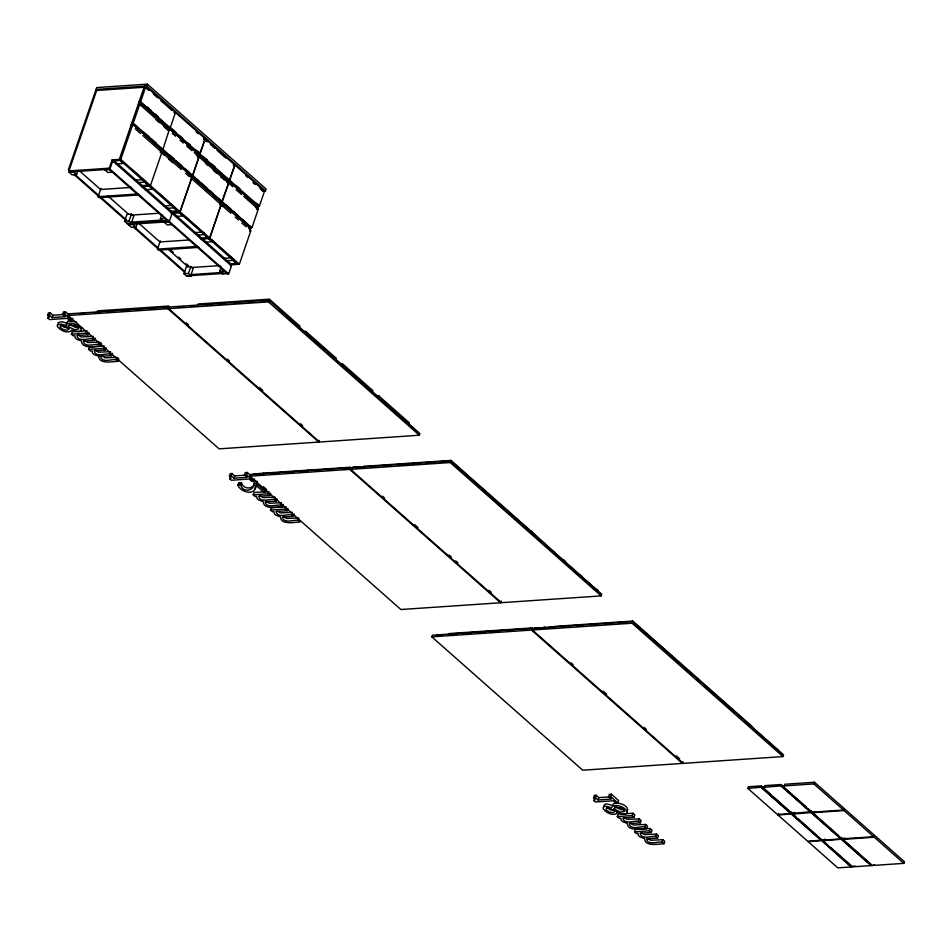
<?xml version="1.0" encoding="UTF-8"?>
<svg xmlns="http://www.w3.org/2000/svg" width="952" height="952" viewBox="0 0 952 952"><rect width="100%" height="100%" fill="white"/><g stroke="black" fill="none" stroke-linecap="round" stroke-linejoin="round"><path stroke-width="1.43" d="M132.304 125.819L131.055 126.128L131.626 123.617M139.766 104.161L138.516 104.47L139.087 101.959L257.956 206.762L257.159 209.059M150.321 185.497L148.845 185.592L150.44 185.604L162.007 151.999M175.454 112.491L170.301 127.651L169.991 127.092M198.468 156.782L199.063 156.414L192.697 175.335M205.144 138.73L199.777 153.581M209.69 237.964L221.245 204.252L209.809 238.071L208.214 238.06M228.075 183.296L228.754 182.641L221.84 201.598M229.456 179.821L234.823 164.958L233.359 165.065M251.566 227.599L132.911 122.903M148.798 90.345L144.418 86.477L145.894 86.37L264.513 191.197L259.408 206.037L258.635 205.644L257.778 206.596M794.539 812.52L791.814 813.543L762.338 787.137L764.611 786.923L764.861 785.614L781.544 784.519L780.795 785.828L871.211 865.582L852.171 866.879L822.611 840.759L824.967 840.271L824.932 839.319M794.753 812.532L794.789 813.591L792.421 814.091L821.992 840.211L841.032 838.914L841.818 837.831M791.814 813.543L811.366 811.639M824.694 839.307L824.123 839.795M854.908 865.856L852.266 866.606L830.549 847.387M870.652 864.904L871.306 865.308M253.744 483.866L256.516 483.675L257.326 481.331L254.553 481.522C255.457 490.399 243.272 493.957 240.796 485.151L241.487 482.712L238.678 482.902L237.869 485.234C240.796 492.541 255.648 496.254 256.124 485.484L263.466 491.97L265.739 491.815L266.548 489.483L263.466 486.769M254.553 481.522C254.922 489.756 243.01 489.971 241.594 482.807M70.067 171.919L68.96 170.944L96.664 90.476M77.993 170.444L76.565 174.585L72.078 174.894L69.163 172.324L69.484 171.408L74.565 171.622M69.163 172.324L73.661 172.014L73.982 171.098M72.733 318.218L71.936 320.562L69.912 320.705L67.271 318.361L49.48 319.575L47.921 318.194L49.29 317.325L47.6 315.29L48.409 312.946L50.206 312.827L52.919 315.219L63.213 314.517M47.921 318.194L48.73 315.862M47.6 315.29L49.409 315.16L50.206 312.827M49.409 315.16L52.11 317.563L52.919 315.219M112.372 172.157L107.874 172.455L104.97 169.884L105.279 168.968L108.659 168.742M139.504 194.922L99.198 197.659L98.092 196.683L100.96 188.353M108.933 169.123L109.92 169.051L112.717 160.936L231.455 265.87L228.659 273.986L227.683 274.045L108.933 169.123L112.11 159.9L119.226 159.412L237.964 264.347M109.777 168.659L109.468 169.587L104.97 169.884M113.823 161.923L114.204 160.817L142.217 185.58L141.836 186.675M52.11 317.563L65.343 316.659L62.63 314.267L63.439 311.923L65.45 311.792L68.58 314.541M62.63 314.267L64.653 314.124L65.45 311.792M249.698 230.729L250.495 228.42L131.697 123.439L132.554 122.487L133.328 122.867M257.956 206.762L139.147 101.769L139.694 101.055L258.992 206.06M148.857 90.023L144.454 86.144L119.286 159.472L120.761 159.377L145.894 86.37M96.069 89.428L146.739 85.989L147.381 84.145L266.12 189.067L265.489 190.912L262.585 191.114M319.36 440.407L318.789 442.073L219.067 448.856L68.163 315.505L68.734 313.851L168.456 307.068M66.247 325.643L66.592 323.835C71.602 321.669 77.933 324.572 81.134 328.678C82.396 335.021 71.376 328.964 71.007 330.582L70.567 331.296C66.033 333.295 60.5 330.368 57.596 326.762A7.449 3.106 19 0 1 57.501 324.858L61.226 324.049L66.247 325.643L67.39 321.49L69.698 320.717L76.624 322.145M71.364 334.164L72.173 331.82L86.977 330.808L86.18 333.152L71.364 334.164L73.256 335.83L74.899 335.711L75.208 337.817L76.993 339.388L81.396 340.983C81.646 349.432 95.997 346.195 100.781 346.052L101.59 343.72L99.698 342.054L98.901 344.386C94.986 343.648 84.121 348.135 83.359 341.149L94.426 340.435L95.224 338.091M124.581 221.292L126.961 214.379L131.459 214.069L133.78 216.128L131.709 222.113L131.983 223.553L127.485 223.863L124.581 221.292L129.079 220.983L131.983 223.553M94.426 340.435L92.534 338.769C88.619 338.019 77.826 342.506 77.005 335.568L88.06 334.818L88.869 332.474M96.902 312.518L97.473 310.864L168.825 306.008L167.885 308.722L68.163 315.505M127.485 223.863L127.806 222.935M129.079 220.983L131.459 214.069M137.374 222.899L135.946 227.052L131.447 227.361L128.544 224.791L128.853 223.863L133.934 224.077M142.955 187.663L143.335 186.556L171.348 211.32L170.967 212.427M88.619 349.408L89.428 347.063L104.232 346.052L103.435 348.396L88.619 349.408L90.511 351.074L92.154 350.955L92.463 353.061L94.248 354.632L98.651 356.226C98.901 364.687 113.252 361.451 118.036 361.308L118.845 358.963L116.953 357.297L116.144 359.642C112.241 358.892 101.376 363.378 100.614 356.393L111.681 355.679L112.479 353.347M92.534 338.769L93.344 336.425L81.218 336.96L77.826 334.473M128.544 224.791L133.03 224.482L133.351 223.565M160.305 150.464L161.257 147.679M167.469 129.639L168.421 126.866M160.245 152.499L162.126 148.774M160.65 152.022L161.435 149.726M168.099 130.364L168.897 128.068M160.769 152.141L161.316 149.845M168.23 130.472L168.647 128.08M161.412 151.439L162.625 148.905M168.575 130.626L169.539 127.854M163.006 149.107L168.992 130.543M111.681 355.679L109.789 354.013C105.874 353.263 95.081 357.75 94.26 350.812L105.315 350.062L106.124 347.718M109.789 354.013L110.599 351.681L98.472 352.204L95.081 349.717M168.099 220.198L167.79 221.114L163.292 221.423L160.376 218.853L161.804 214.712M164.339 222.351L164.66 221.435L169.159 221.126L168.837 222.042L164.339 222.351L167.243 224.922L171.741 224.612M198.873 247.389L158.567 250.126L157.461 249.138L160.329 240.82M172.086 213.403L169.289 221.518L168.314 221.578M173.193 214.39L173.573 213.284L201.598 238.036L201.217 239.142M189.424 176.203L190.388 173.431M196.6 155.378L198.028 151.213M197.409 156.997L198.766 154.224M190.543 177.179L191.495 174.406M197.54 157.104L199.146 152.201M197.909 156.711L198.861 153.534L199.611 153.712M191.554 178.179L179.999 211.725L178.536 211.832M168.706 308.662L169.278 307.008L269 300.225L419.903 433.577L419.332 435.231L319.61 442.014L168.706 308.662L268.428 301.879L419.332 435.231M183.95 273.76L186.33 266.846L190.828 266.536L193.149 268.583L191.09 274.581L191.352 276.02L186.854 276.33L183.95 273.76L188.448 273.45L191.352 276.02M186.854 276.33L187.175 275.402M188.448 273.45L190.828 266.536M202.324 240.13L202.705 239.023L230.729 263.775L230.348 264.882M219.674 202.931L220.626 200.146M226.838 182.106L227.79 179.333M220.019 204.49L220.804 202.193M220.876 202.002L221.483 201.074L222.006 201.788M227.48 182.832L228.147 180.654M220.305 205.299L221.745 201.134L222.387 201.574L228.789 182.665M227.956 183.093L229.384 178.928M229.837 179.904L234.954 165.065L233.478 165.172M204.835 242.177L212.058 241.689L212.558 240.213M227.469 272.665L227.159 273.581L222.661 273.89L219.757 271.32L221.185 267.179M222.661 273.89L222.982 272.962M248.805 228.67L249.757 225.886M255.969 207.845L257.397 203.68M249.912 229.646L250.876 226.874M256.79 209.464L258.516 204.668M250.316 228.254L251.173 227.314L251.947 227.695L258.385 208.821L257.528 209.476M229.741 263.847L230.86 264.834L239.38 264.192L250.923 230.479L249.948 231.157M268.428 301.879L269 300.225M254.565 478.892L253.756 481.236L251.745 481.379L249.091 479.034L231.3 480.248L229.753 478.868L231.11 477.999L229.432 475.964L230.229 473.62L232.038 473.501L234.739 475.893L245.033 475.191M229.753 478.868L230.551 476.524M229.432 475.964L231.229 475.833L232.038 473.501M231.229 475.833L233.942 478.237L234.739 475.893M237.869 485.234L240.677 485.044L241.487 482.712M233.942 478.237L247.175 477.333L244.462 474.941L245.271 472.597L247.282 472.466L250.4 475.215M244.462 474.941L246.473 474.798L247.282 472.466M299.285 327.774L299.856 326.108L269.368 299.166L198.016 304.021M501.192 601.081L500.621 602.747L400.899 609.53L249.995 476.178L250.566 474.524L350.288 467.741M252.185 474.465L260.55 473.346L260.729 474.239L262.585 474.643M305.283 333.069L305.854 331.415L336.342 358.357L335.77 360.011M283.41 504.393L282.613 506.726C277.829 506.869 263.466 510.105 263.228 501.656L258.825 500.062L257.04 498.491L256.719 496.385L255.076 496.504L253.196 494.826L254.005 492.493L267.334 491.589M263.121 474.263L263.502 473.156L306.568 470.217M253.196 494.826L268 493.826L268.809 491.482M277.056 498.765L276.247 501.109L274.366 499.443C270.439 498.693 259.658 503.18 258.837 496.242L269.892 495.492L270.689 493.148M294.311 514.02L293.502 516.353L282.446 517.067C283.196 524.052 294.073 519.566 297.976 520.316L299.868 521.982C295.084 522.112 280.721 525.361 280.483 516.9L276.08 515.306L274.295 513.735L273.974 511.629L272.332 511.748L270.451 510.082L271.249 507.737L284.577 506.833M274.366 499.443L275.164 497.099L263.05 497.634L259.932 495.742M276.247 501.109L265.191 501.823C265.953 508.808 276.818 504.322 280.721 505.06L281.53 502.727L269.404 503.251L266.31 501.395M270.451 510.082L285.255 509.07L286.064 506.726M293.502 516.353L291.621 514.687C287.694 513.937 276.913 518.423 276.08 511.486L287.147 510.736L287.944 508.392M341.78 365.318L342.351 363.652L372.839 390.594L372.268 392.26M291.621 514.687L292.419 512.355L280.305 512.878L277.187 510.998M307.008 471.276L307.389 470.169L350.467 467.23L349.717 469.395L249.995 476.178M297.976 520.316L298.785 517.971L286.659 518.495L283.565 516.638M350.526 469.336L351.098 467.682L450.82 460.899L601.723 594.25L601.152 595.904L501.43 602.687L350.526 469.336L450.248 462.553L601.152 595.904M378.265 397.555L378.837 395.901L409.324 422.843L408.753 424.497M362.95 466.92L352.918 467.063L353.097 467.944M363.652 467.42L364.033 466.313L407.111 463.374L406.73 464.481M407.551 464.433L407.932 463.327L451.01 460.387L477.166 483.509L476.785 484.616M450.248 462.553L451.01 460.387M477.404 485.163L477.785 484.056L503.941 507.178L503.56 508.285L481.664 488.935M683.012 761.755L682.441 763.421L582.719 770.204L431.815 636.852L432.387 635.198L532.108 628.415M448.535 634.687L448.916 633.58L490.197 630.771L489.816 631.878M504.179 508.832L504.56 507.725L530.728 530.835L530.347 531.942M490.637 631.819L491.018 630.712L532.287 627.903L531.537 630.069L431.815 636.852M530.454 532.335L531.525 532.263L531.347 531.383L530.835 532.668L532.085 532.037L563.37 560.407M532.358 630.01L532.93 628.356L632.652 621.573L783.556 754.912L782.984 756.578L683.262 763.361L532.358 630.01L632.08 623.227L782.984 756.578M562.311 560.478L563.56 559.859M563.048 561.133L564.31 560.514L563.929 561.62M564.31 560.514L562.68 560.811M564.548 562.168L564.929 561.061L565.107 561.942M542.723 627.737L534.75 627.737L534.929 628.617M565.476 562.263L596.952 590.085M545.401 628.094L554.326 626.761L545.96 627.868M554.314 627.487L554.695 626.38L561.882 625.892L561.501 626.999M562.323 626.94L562.703 625.833L632.83 621.061L692.199 673.528L691.818 674.635L670.148 655.476M597.892 590.192L596.261 590.49L597.523 589.859L597.511 591.299M632.08 623.227L632.83 621.061M593.536 797.705L595.333 797.586L598.046 799.977L611.279 799.073L608.566 796.681L609.375 794.349L611.386 794.206L618.669 800.644L617.86 802.988L615.849 803.119L613.195 800.775L595.405 801.989L593.858 800.62L595.214 799.739L593.536 797.705L594.334 795.36L596.142 795.241L598.856 797.633L609.137 796.931M593.858 800.62L594.655 798.276M595.333 797.586L596.142 795.241M598.046 799.977L598.856 797.633M608.566 796.681L610.577 796.55L611.386 794.206M630.414 823.135L633.508 824.991L645.634 824.468L647.515 826.134L646.717 828.478C641.934 828.621 627.57 831.858 627.332 823.397L622.929 821.802L621.144 820.231L620.835 818.137L619.181 818.244L617.301 816.578L618.11 814.234L632.913 813.234L634.806 814.9L633.996 817.232L622.941 817.994C623.762 824.932 634.556 820.434 638.471 821.195L640.351 822.861L641.16 820.517L639.28 818.851L627.154 819.374L624.036 817.494M617.301 816.578L632.104 815.567L632.913 813.234M647.669 838.379L650.763 840.247L662.889 839.712L664.77 841.378L663.972 843.722C659.189 843.865 644.825 847.101 644.587 838.641L640.184 837.046L638.399 835.487L638.078 833.381L636.436 833.488L634.556 831.822L635.365 829.478L650.168 828.478L652.049 830.144L651.251 832.476L640.196 833.238C641.017 840.176 651.799 835.678 655.726 836.439L657.606 838.105L658.415 835.761L656.523 834.095L644.409 834.618L641.291 832.738M638.471 821.195L639.28 818.851M692.437 675.182L692.818 674.076L752.199 726.543L751.818 727.649M640.351 822.861L629.296 823.575C630.057 830.549 640.922 826.062 644.825 826.812L645.634 824.468M634.556 831.822L649.359 830.81L650.168 828.478M655.726 836.439L656.523 834.095M657.606 838.105L646.551 838.819C647.301 845.793 658.177 841.318 662.08 842.056L662.889 839.712M752.996 727.971L778.415 750.426M791.862 812.532L790.993 813.591L777.427 814.519L747.856 788.399L748.427 786.733L761.683 785.864L760.934 787.173L821.171 840.271L807.605 841.187L778.046 815.067L778.617 813.413M747.856 788.399L761.529 787.197M810.914 812.104L781.39 785.84L762.243 787.423M782.104 786.066L784.472 785.578L784.722 784.269L814.472 782.246L844.043 808.367L843.472 810.021L811.675 812.187L782.104 786.066L813.9 783.901L843.472 810.021M791.707 813.865L778.046 815.067M813.9 783.901L814.472 782.246M792.421 814.091L811.568 812.52M811.675 812.187L814.15 811.616M812.294 812.734L844.091 810.568L844.662 808.914L874.222 835.035L873.65 836.701L841.854 838.855L812.294 812.734L815.019 811.604M822.98 841.508L851.35 866.939L837.784 867.855L808.224 841.735L821.374 840.557M821.992 840.211L798.181 818.779M841.746 839.188L822.611 840.759M841.854 838.855L844.424 838.188M842.472 839.402L874.269 837.236L874.84 835.582L904.4 861.703L903.829 863.369L872.032 865.523L842.472 839.402L845.197 838.272M872.032 865.523L874.602 864.856M256.481 484.937L254.386 488.983M365.485 466.813L364.033 466.313M198.932 153.76L199.801 153.796M546.793 627.832L546.15 627.32M82.229 327.809L81.348 328.857M139.385 104.125L168.92 130.317M228.956 179.583L228.028 180.547M307.996 470.752L307.389 470.169M192.28 175.049L190.876 175.977M228.849 179.654L228.087 180.356M851.576 865.642L850.767 866.368L851.445 866.653M627.285 811.271C629.688 805.606 617.884 801.453 613.326 803.916L612.909 804.69C612.755 807.141 606.424 801.858 604.234 804.94A7.449 3.106 19 0 0 604.032 806.13M169.349 127.08L170.182 127.687M227.956 183.189L228.623 182.534M221.185 204.311L220.507 205.013M811.152 810.711L810.259 811.687L810.949 811.973M841.247 837.284L840.449 838.355L841.128 838.641M616.444 811.854L617.312 811.378M169.694 127.056L168.718 127.901M162.352 148.702L161.257 149.559M221.614 201.181L220.566 202.205M162.602 149.238L162.233 148.595M781.354 784.936L806.296 807.07M78.921 327.214L75.267 327.298L68.996 324.323M624.857 809.628L621.204 809.724L614.933 806.737M68.461 327.762L64.51 327.464L60.964 324.989M614.397 810.188L610.446 809.89L606.9 807.403M147.381 84.145L96.699 87.584L68.449 169.623L69.436 169.551M95.688 90.535L144.073 87.251M173.978 112.598L175.573 112.61M203.668 138.825L205.263 138.837L180.13 211.832L171.479 212.367M111.729 161.007L120.333 160.4M116.334 163.97L123.558 163.482L120.095 160.412M68.96 170.944L109.254 168.195M71.198 171.848L106.053 169.48M134.553 180.19L143.359 179.595M138.861 182.51L144.644 182.118L148.107 185.176M140.884 185.664L148.357 185.152M131.519 187.389L100.567 189.496L79.016 170.444M141.991 186.651L149.464 186.14M145.454 189.71L152.689 189.222L149.226 186.164M98.092 196.683L138.385 193.934M264.513 191.197L263.038 191.292L260.848 189.353M163.673 205.929L172.49 205.334M220.685 202.312L220.138 204.597L222.328 206.536M166.552 208.345L173.776 207.857L177.239 210.916M170.015 211.404L177.477 210.904M131.162 215.128L159.174 213.224M171.098 213.474L179.714 212.867M175.703 216.437L182.927 215.937L179.464 212.879M160.376 218.853L164.875 218.555M131.531 222.125L161.757 220.067M168.623 220.662L128.33 223.399L129.448 224.386M132.316 224.196L165.422 221.935M193.922 232.657L202.728 232.05M203.787 233.157L204.525 233.109M198.23 234.977L204.014 234.585L207.476 237.643M200.253 238.131L207.726 237.619M189.424 239.952L159.936 241.951L138.385 222.911M201.372 239.119L208.833 238.607M157.461 249.138L197.754 246.401M223.054 258.397L231.86 257.802M225.921 260.812L233.145 260.324L236.608 263.383M229.384 263.871L236.858 263.359M190.543 267.595L220.019 265.584M230.479 265.941L231.455 265.87M219.757 271.32L224.244 271.011M190.912 274.592L222.566 272.439M187.699 275.866L228.004 273.129M80.42 313.648L84.811 313.339M93.594 312.744L99.817 312.327M107.1 311.828L114.371 311.328M121.416 310.852L128.734 310.352M136.053 309.852L142.05 309.448M149.226 308.96L155.152 308.555M163.863 307.96L168.254 307.663M178.036 306.996L183.891 306.603M191.209 306.104L197.064 305.711M205.846 305.104L211.999 304.688M219.019 304.212L225.112 303.795M233.656 303.212L239.666 302.807M248.305 302.224L254.232 301.82M261.479 301.32L267.345 300.927M67.056 323.311L62.035 321.716L58.31 322.526A7.449 3.106 19 0 0 58.405 324.418M98.27 342.149L87.584 342.577L84.192 340.126M302.95 331.605L305.854 331.415M115.525 357.393L104.827 357.821L101.447 355.37M339.436 363.854L342.351 363.652M375.921 396.091L378.837 395.901M409.324 463.933L407.932 463.327M255.291 474.608L258.004 474.417M257.849 474.62L263.716 474.215M272.498 473.62L278.912 473.18M286.088 472.692L293.264 472.204M300.308 471.728L306.187 471.323M314.184 470.788L320.8 470.336M328.131 469.836L334.295 469.419M342.768 468.836L348.646 468.443M356.929 467.872L362.783 467.48M370.102 466.98L376.575 466.539M383.751 466.052L389.499 465.659M397.924 465.088L403.862 464.683M411.859 464.136L419.035 463.648M425.734 463.196L431.958 462.767M440.371 462.196L446.321 461.791M531.347 531.383L530.276 531.454L531.716 531.716M532.085 532.037L531.026 532.108L539.701 539.784M562.87 560.252L563.929 560.181M563.858 561.133L564.929 561.061M564.607 561.787L565.667 561.716M596.083 589.609L597.142 589.538M597.523 589.859L596.821 590.264M436.754 635.484L442.609 635.091M451.391 634.496L457.388 634.08M464.564 633.592L470.657 633.187M479.213 632.604L485.389 632.176M493.588 631.616L499.705 631.2M506.845 630.724L512.878 630.307M521.589 629.712L527.515 629.308M535.833 628.748L541.688 628.344M549.006 627.856L554.861 627.451M563.643 626.856L569.498 626.452M576.817 625.952L582.779 625.547M591.454 624.964L595.928 624.655M604.639 624.06L610.529 623.667M619.276 623.072L625.143 622.668M791.088 813.317L790.398 813.139L791.207 811.973M229.503 180.154L229.158 179.404M146.739 85.989L265.489 190.912M153.248 93.915L157.651 97.794M160.947 100.71L171.943 110.432M196.124 131.804L198.325 133.744M203.823 138.611L207.12 141.515M210.428 144.43L214.819 148.322M217.02 150.261L225.814 158.032M245.604 175.525L247.806 177.465M253.303 182.332L255.505 184.271M259.896 188.151L263.192 191.066M203.787 138.933L207.072 141.836M253.184 182.582L255.374 184.521M147.024 106.802L151.416 110.694M154.724 113.609L158.02 116.525M171.134 128.115L176.144 132.542M179.452 135.458L182.748 138.373M188.246 143.228L190.448 145.18M195.945 150.035L197.302 151.237M204.192 157.318L207.488 160.233M211.891 164.125L215.188 167.04M236.62 185.973L239.916 188.889M255.933 203.038L256.671 203.692M139.551 101.293L258.182 206.12M139.397 101.757L258.016 206.572M172.324 133.328L175.608 136.231M179.987 140.099L183.272 143.002M186.568 145.906L192.042 150.737M194.232 152.677L232.8 186.759M236.084 189.662L241.558 194.494M243.748 196.433L257.98 209.012M156.057 119.726L159.341 122.629M163.72 126.497L167.005 129.401M205.572 163.482L207.762 165.422M213.236 170.253L216.52 173.157M220.9 177.024L224.196 179.928M143.966 132.352L149.464 137.207M151.666 139.159L156.069 143.038M169.789 155.176L174.192 159.055M176.394 161.007L181.891 165.862M185.188 168.778L189.103 172.241M193.185 175.846L194.529 177.036M196.731 178.976L198.932 180.928M201.134 182.867L206.632 187.734M209.94 190.65L213.236 193.565M218.734 198.421L219.341 198.956M225.862 204.716L231.36 209.583M233.561 211.522L237.964 215.414M242.367 219.305L245.664 222.221M132.102 122.951L250.721 227.778M131.935 123.415L250.554 228.242M135.184 128.746L140.658 133.589M142.848 135.529L181.296 169.492M185.676 173.371L188.96 176.275M192.363 179.285L230.812 213.248M235.192 217.127L238.476 220.031M241.76 222.935L246.14 226.802M161.864 153.105L164.053 155.045M168.433 158.913L172.812 162.78M120.761 159.377L239.38 264.192M132.78 170.408L144.775 180.999M158.639 193.256L168.456 201.931M170.634 203.859L173.907 206.739M183.439 215.164L200.872 230.574M212.558 240.904L225.648 252.47M227.825 254.398L233.276 259.206M208.595 238.619L212.058 241.689M112.11 159.9L113.228 160.888M141.241 185.64L142.36 186.628M170.372 211.38L172.598 213.355M279.888 310.626L283.208 313.565M286.54 316.504L319.444 345.576M319.789 345.885L324.227 349.812M327.559 352.752L382.99 401.732M383.704 402.363L418.463 433.077M450.629 461.494L472.43 480.76M475.012 483.057L479.582 487.091M507.452 511.712L512.902 516.531M515.08 518.459L520.53 523.279M522.684 525.183L537.559 538.32M539.748 540.26L545.246 545.115M547.448 547.055L594.75 588.86M596.963 590.811L600.295 593.75M632.449 622.168L656.642 643.552M656.844 643.731L659.058 645.682M663.496 649.597L667.923 653.524M696.84 679.073L700.136 681.989M704.516 685.845L708.942 689.772M711.132 691.699L734.218 712.108M737.776 715.238L741.096 718.177M744.428 721.116L765.491 739.728M772.048 745.535L774.357 747.57M778.796 751.485L782.116 754.424M844.091 810.568L873.65 836.701M874.269 837.236L903.829 863.369M109.92 169.051L228.659 273.986M808.486 809.01L811.77 811.913M812.389 812.461L838.664 835.678M841.651 838.296L871.032 864.285M811.473 812.794L841.032 838.914M841.342 839.212L871.211 865.582M170.051 249.448L173.288 252.304M178.667 257.064L180.82 258.968M186.211 263.728L188.365 265.632M108.147 196.183L128.615 214.283M167.516 248.65L187.984 266.738M73.661 172.014L76.565 174.585M133.03 224.482L135.946 227.052M74.934 174.418L126.604 220.079M134.303 226.874L158.496 248.258M160.686 250.197L184.878 271.57M73.947 174.478L98.139 195.85M100.341 197.802L125.628 220.15M133.328 226.945L184.997 272.605M761.433 786.304L771.096 794.884M773.476 796.943L795.812 816.709M822.707 840.485L828.181 845.317M761.433 787.471L790.993 813.591M791.291 813.889L821.171 840.271M821.79 840.806L851.35 866.939M545.139 627.927L544.96 627.047L543.901 627.118L544.08 627.999M186.211 322.752L188.425 324.715M227.266 359.035L229.48 360.987M259.444 387.464L262.776 390.403M300.499 423.747L302.712 425.711M382.466 496.17L384.679 498.134M414.644 524.611L417.964 527.551M449.035 555.004L451.26 556.968M455.699 560.883L457.912 562.846M488.983 590.299L491.196 592.263M570.95 662.723L573.163 664.686M603.128 691.164L606.448 694.103M644.183 727.447L646.396 729.399M676.36 755.876L679.68 758.815M167.885 308.722L318.789 442.073M349.717 469.395L500.621 602.747M531.537 630.069L682.441 763.421M263.502 473.156L264.192 474.239M262.776 474.096L262.597 473.215L261.538 473.287L261.717 474.167M64.653 314.124L71.936 320.562M86.18 333.152L88.06 334.818M98.901 344.386L100.781 346.052M103.435 348.396L105.315 350.062M116.144 359.642L118.036 361.308M246.473 474.798L253.756 481.236M256.516 483.675L265.739 491.815M268 493.826L269.892 495.492M280.721 505.06L282.613 506.726M285.255 509.07L287.147 510.736M610.577 796.55L617.86 802.988M632.104 815.567L633.996 817.232M644.825 826.812L646.717 828.478M649.359 830.81L651.251 832.476M662.08 842.056L663.972 843.722M238.678 482.902L239.606 484.485M99.21 355.489L99.579 356.262M627.368 811.866C626.583 817.292 617.741 811.163 616.944 813.008L616.503 813.71C611.969 815.721 606.424 812.794 603.532 809.176A7.449 3.106 19 0 1 603.437 807.284C605.639 804.19 611.922 809.497 612.1 807.034L612.517 806.249C617.669 804.107 624.738 807.058 627.368 811.866M68.27 325.953L68.199 326.655L74.47 329.642L78.73 328.975L77.695 327.107L74.482 325.382L70.71 324.858L68.27 325.953M614.207 808.379L614.123 809.081L620.395 812.056L624.655 811.39L623.631 809.533L620.418 807.796L616.634 807.272L614.207 808.379M69.056 328.666L67.651 330.106L63.701 329.808L60.154 327.333L60.369 326.06L61.404 325.822A3.713 1.547 19 0 1 64.51 326.369L69.056 328.666M614.992 811.08L613.588 812.532L609.637 812.234L606.091 809.747L606.305 808.474L607.34 808.248A3.713 1.547 19 0 1 610.446 808.795L614.992 811.08"/></g></svg>
